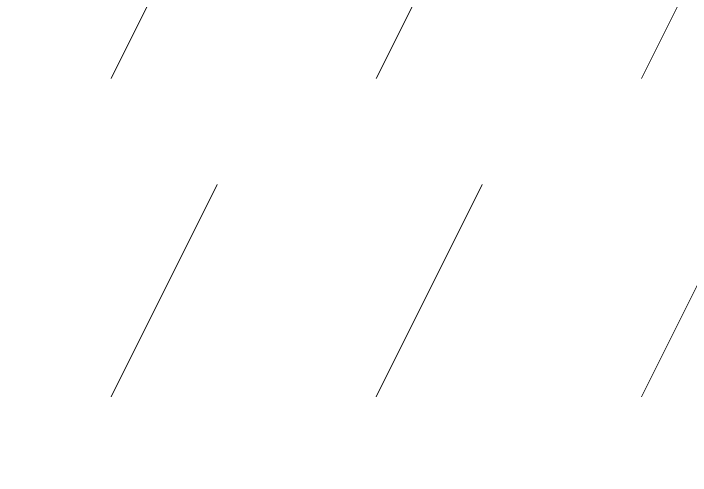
# Model space of a CAD drawing. Header units: metres. Extents: x 2513914 to 2544706, y 1140005 to 1171926.
# Drawn here: x 2514974.07 to 2514980.45, y 1146668.21 to 1146672.56 of the extents above; entities that cross this region are included whole.
import ezdxf

# ---------------------------------------------------------------- set-up
doc = ezdxf.new("R2010")
doc.units = ezdxf.units.M
doc.linetypes.add('MO_I', pattern=[2, 1.5, -0.5])
for name, color, linetype, lineweight in [('MO_CS_RD_TROTTOIR', 7, 'Continuous', 20), ('MO_CS_SV_CHAMP', 7, 'MO_I', 20), ('MO_CS_SV_CI_VIGNE_HACH', 253, 'Continuous', 20)]:
    doc.layers.add(name, color=color, linetype=linetype, lineweight=lineweight)

msp = doc.modelspace()

# ---------------------------------------------------------------- hatches: boundary and pattern name
at = {"layer": 'MO_CS_SV_CI_VIGNE_HACH'}
h = msp.add_hatch(dxfattribs=at)
h.set_pattern_fill('VIGNE', color=256, style=0)
h.set_pattern_definition([(63.434949, (0, 0), (-2.5000000252, -7.7e-09), [2.236068, -14.534441]), (63.434949, (0, 3), (-2.5000000252, -7.7e-09), [2.236068, -14.534441]), (63.434949, (0, 6), (-2.5000000252, -7.7e-09), [2.236068, -14.534441]), (63.434949, (0, 9), (-2.5000000252, -7.7e-09), [2.236068, -14.534441]), (63.434949, (0, 12), (-2.5000000252, -7.7e-09), [2.236068, -14.534441])])
h.paths.add_polyline_path([(2514962.051, 1146670.552), (2514967.475, 1146672.918), (2514968.051, 1146671.542), (2514974.97, 1146673.451), (2514985.581, 1146674.265), (2514994.932, 1146672.982), (2515002.084, 1146669.393), (2515007.146, 1146665.119), (2515009.257, 1146661.878), (2515015.694, 1146650.362), (2515030.298, 1146624.233), (2515027.663, 1146623.066), (2515029.811, 1146618.241), (2515026.611, 1146608.972), (2515011.521, 1146595.912), (2515002.461, 1146588.662), (2514994.841, 1146604.052), (2514985.641, 1146622.822), (2514962.231, 1146611.112), (2514948.131, 1146639.112), (2514942.831, 1146649.992), (2514942.541, 1146660.202)])

# ---------------------------------------------------------------- linework, layer by layer
at = {"layer": 'MO_CS_RD_TROTTOIR', "flags": 128}
msp.add_lwpolyline([(2515018.741, 1146658.038, 0.05253), (2515012.208, 1146665.707, 0.059841), (2515004.385, 1146671.837, 0.061036), (2514996.996, 1146675.196, 0.045949), (2514991.013, 1146676.489, 0.061701), (2514980.997, 1146676.443, 0.037925), (2514972.984, 1146674.977, 0.042017), (2514968.457, 1146673.589), (2514962.051, 1146670.552), (2514967.475, 1146672.918), (2514968.051, 1146671.542, -0.077117), (2514981.213, 1146674.757, -0.061699), (2514990.808, 1146674.801, -0.107384), (2515003.503, 1146670.384, -0.05988), (2515011.037, 1146664.475, -0.052565), (2515017.338, 1146657.078), (2515019.914, 1146653.215), (2515021.338, 1146654.178)], format="xyb", close=True, dxfattribs=at)
at = {"layer": 'MO_CS_SV_CHAMP', "flags": 128}
msp.add_lwpolyline([(2514985.581, 1146674.265), (2514994.932, 1146672.982), (2515002.084, 1146669.393), (2515007.146, 1146665.119), (2515009.257, 1146661.878), (2515015.694, 1146650.362), (2515019.914, 1146653.215), (2515017.338, 1146657.078, 0.052565), (2515011.037, 1146664.475, 0.05988), (2515003.503, 1146670.384, 0.107384), (2514990.808, 1146674.801, 0.061699), (2514981.213, 1146674.757, 0.077117), (2514968.051, 1146671.542), (2514974.97, 1146673.451)], format="xyb", close=True, dxfattribs=at)

doc.saveas('drawing.dxf')
